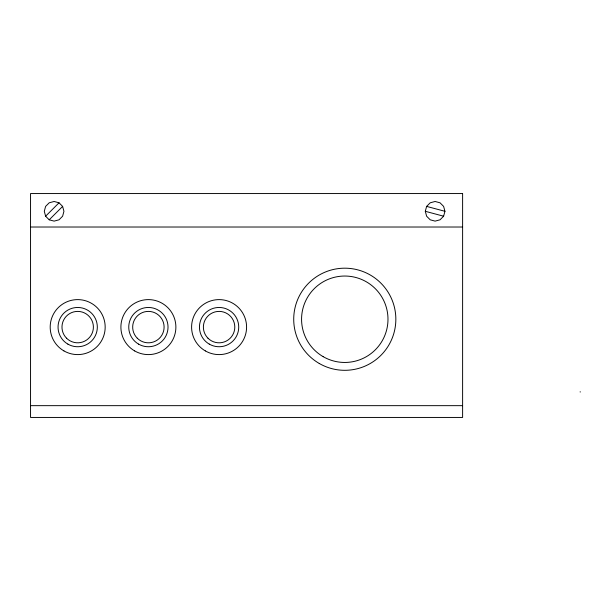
<?xml version="1.0" encoding="UTF-8"?>
<svg xmlns="http://www.w3.org/2000/svg" width="611" height="611" viewBox="0 0 611 611"><rect width="100%" height="100%" fill="white"/><g stroke="black" fill="none" stroke-linecap="round" stroke-linejoin="round"><path stroke-width="0.92" d="M425.302 211.299L426.615 206.396L430.213 202.799L435.116 201.485L440.027 202.799L443.624 206.396L444.938 211.299L443.624 216.21L440.027 219.807L435.116 221.121L430.213 219.807L426.615 216.21L425.302 211.299L443.624 216.21M45.611 216.21L59.03 202.799L62.62 206.396L63.934 211.299L62.62 216.21L59.03 219.807L54.119 221.121L49.208 219.807L45.611 216.21L44.297 211.299L45.611 206.396L49.208 202.799L54.119 201.485L59.03 202.799M49.208 219.807L62.62 206.396M30.55 227.017L462.611 227.017M580.06 391.911L580.45 391.911M30.55 405.658L462.611 405.658M426.615 206.396L444.938 211.299M462.611 193.557L30.55 193.557L30.55 417.443L462.611 417.443L462.611 193.557M207.977 338.211A15.71 15.71 0 0 0 234.265 331.17A15.71 15.71 0 0 0 215.019 311.931A15.71 15.71 0 0 0 207.977 338.211M205.342 350.913A27.495 27.495 0 0 0 246.584 327.106A27.495 27.495 0 0 0 205.342 303.293A27.495 27.495 0 0 0 205.342 350.913M209.268 344.108A19.636 19.636 0 0 0 238.725 327.106A19.636 19.636 0 0 0 209.268 310.098A19.636 19.636 0 0 0 209.268 344.108M137.276 338.211A15.71 15.71 0 0 0 163.565 331.17A15.71 15.71 0 0 0 144.318 311.931A15.71 15.71 0 0 0 137.276 338.211M134.641 350.913A27.495 27.495 0 0 0 175.884 327.106A27.495 27.495 0 0 0 134.641 303.293A27.495 27.495 0 0 0 134.641 350.913M138.567 344.108A19.636 19.636 0 0 0 168.025 327.106A19.636 19.636 0 0 0 138.567 310.098A19.636 19.636 0 0 0 138.567 344.108M66.576 338.211A15.71 15.71 0 0 0 92.857 331.17A15.71 15.71 0 0 0 73.618 311.931A15.71 15.71 0 0 0 66.576 338.211M63.934 350.913A27.495 27.495 0 0 0 105.176 327.106A27.495 27.495 0 0 0 63.934 303.293A27.495 27.495 0 0 0 63.934 350.913M67.867 344.108A19.636 19.636 0 0 0 97.325 327.106A19.636 19.636 0 0 0 67.867 310.098A19.636 19.636 0 0 0 67.867 344.108M319.248 363.469A51.064 51.064 0 0 0 395.844 319.248A51.064 51.064 0 0 0 319.248 275.026A51.064 51.064 0 0 0 319.248 363.469M323.173 356.664A43.205 43.205 0 0 0 387.985 319.248A43.205 43.205 0 0 0 323.173 281.831A43.205 43.205 0 0 0 323.173 356.664"/></g></svg>
